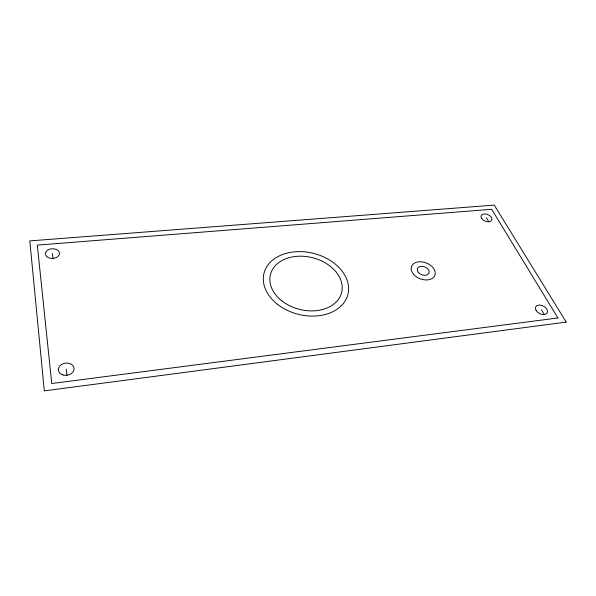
<?xml version="1.0" encoding="UTF-8"?>
<svg xmlns="http://www.w3.org/2000/svg" width="596" height="596" viewBox="0 0 596 596"><rect width="100%" height="100%" fill="white"/><g stroke="black" fill="none" stroke-linecap="round" stroke-linejoin="round"><path stroke-width="0.89" d="M486.47 217.853L488.824 221.786M541.451 309.786L544.304 314.546M52.441 253.568L53.022 258.426M66.231 369.155L66.961 375.271M566.2 322.093L44.313 390.887L29.8 240.903L494.255 205.113L566.2 322.093M557.916 317.966L51.748 383.519L37.31 245.105L491.693 209.308L557.916 317.966M277.624 304.4A43.277 31.409 14.2 0 0 347.736 295.109A43.277 31.409 14.2 0 0 292.502 252.056A43.277 31.409 14.2 0 0 277.624 304.4M413.676 274.384A12.464 8.478 21 0 0 434.328 276.365A12.464 8.478 21 0 0 421.618 261.838A12.464 8.478 21 0 0 413.676 274.384M281.841 300.853A36.721 26.649 14.2 0 0 341.441 293.239A36.721 26.649 14.2 0 0 294.804 256.541A36.721 26.649 14.2 0 0 281.841 300.853M418.474 272.521A6.176 4.202 21 0 0 428.718 273.542A6.176 4.202 21 0 0 422.46 266.323A6.176 4.202 21 0 0 418.474 272.521M481.501 218.292A5.759 3.554 21.9 0 0 491.007 221.041A5.759 3.554 21.9 0 0 486.917 214.262A5.759 3.554 21.9 0 0 481.501 218.292M536.109 310.501A6.467 4.217 27.5 0 0 546.599 313.57A6.467 4.217 27.5 0 0 541.645 305.361A6.467 4.217 27.5 0 0 536.109 310.501M62.96 374.959A7.904 6.116 -7.6 0 0 74.046 368.179A7.904 6.116 -7.6 0 0 61.626 364.447A7.904 6.116 -7.6 0 0 62.96 374.959M46.652 256.533A7.055 4.857 -2.8 0 0 58.818 255.483A7.055 4.857 -2.8 0 0 51.807 248.763A7.055 4.857 -2.8 0 0 46.652 256.533"/></g></svg>
